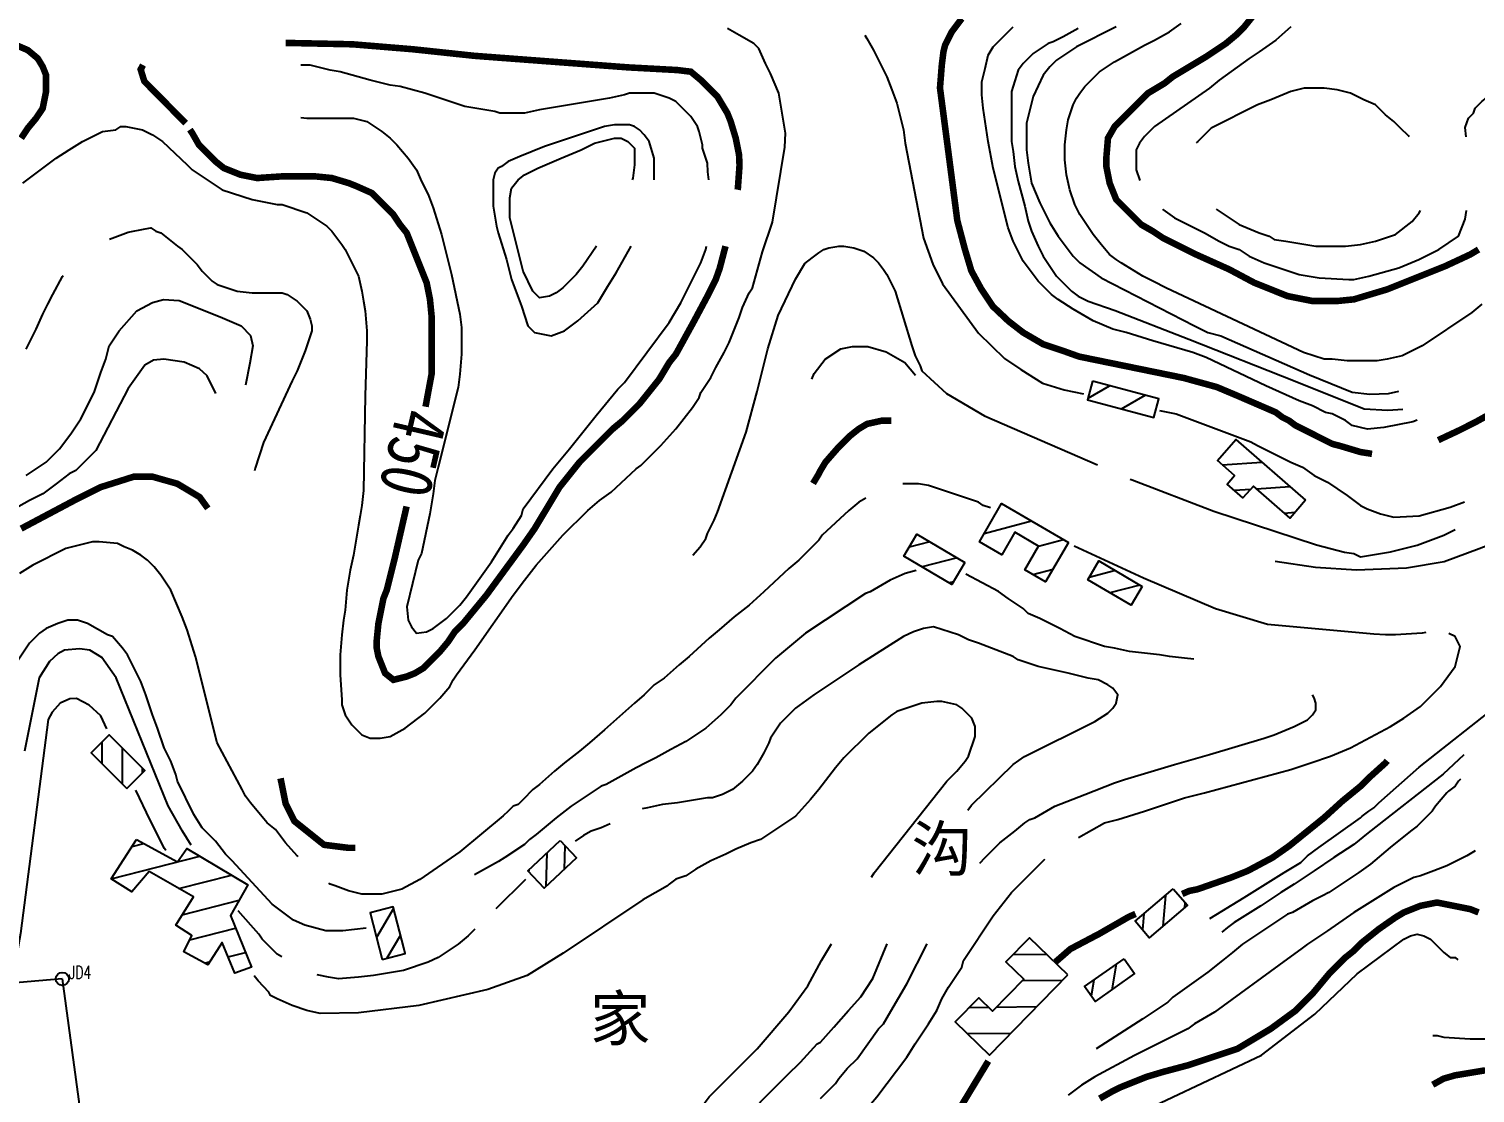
# Model space of a CAD drawing. Extents: x 35515948 to 35520624, y 3302916 to 3308279.
# Drawn here: x 35518565 to 35519118, y 3305207 to 3305613 of the extents above; entities that cross this region are included whole.
import ezdxf
from ezdxf.enums import TextEntityAlignment as Align

# ---------------------------------------------------------------- set-up
doc = ezdxf.new("R2010")
doc.units = 0
doc.header["$LTSCALE"] = 10000
doc.header["$MEASUREMENT"] = 0
doc.layers.get('0').update_dxf_attribs({"linetype": 'CONTINUOUS'})
for name, color, linetype in [('2113', 7, 'CONTINUOUS'), ('8112', 34, 'CONTINUOUS'), ('HY_DX_DGXZ', 3, 'CONTINUOUS')]:
    doc.layers.add(name, color=color, linetype=linetype)
doc.styles.add('HyStandard', font='txt.shx', dxfattribs={"width": 0.7, "bigfont": 'hztxt.shx'})
doc.styles.add('仿宋体', font='')
doc.styles.add('正等线体', font='simhei.ttf', dxfattribs={"width": 0.8})
doc.styles.get('仿宋体').set_extended_font_data('文鼎CS仿宋体')

msp = doc.modelspace()

# ---------------------------------------------------------------- linework, layer by layer
at = {"linetype": 'Continuous', "lineweight": -3, "transparency": 33554687}
for q in [(35518364.88, 3305232.14), (35518606.01, 3305038.65)]:
    msp.add_line((35518577.68, 3305250.35), q, dxfattribs=at)
at = {"linetype": 'Continuous', "ltscale": 0.005, "transparency": 33554687}
msp.add_circle((35518577.68, 3305250.35), 2.5, dxfattribs=at)
at = {"layer": '2113', "linetype": 'Continuous', "ltscale": 0.005}
for p, q in [((35518969.65, 3305472.34), (35518977.75, 3305477.04)), ((35518982.39, 3305468.17), (35518991.42, 3305473.42)), ((35519020.88, 3305446.85), (35519036.05, 3305447.87)), ((35519025.42, 3305437.13), (35519031.78, 3305437.56)), ((35519033.96, 3305437.71), (35519046.7, 3305438.57)), ((35519044.61, 3305428.4), (35519048.7, 3305428.68)), ((35518929.98, 3305420.64), (35518947.96, 3305425.43)), ((35518950.66, 3305415.8), (35518960.2, 3305418.34)), ((35518909.22, 3305417.43), (35518901.29, 3305415.4)), ((35518919.6, 3305411.29), (35518906.2, 3305407.85)), ((35518948.54, 3305404.89), (35518956.23, 3305406.93)), ((35518918.21, 3305402.13), (35518916.58, 3305401.71)), ((35518980.06, 3305406.39), (35518970, 3305403.8)), ((35518989.44, 3305400.86), (35518977.96, 3305397.9)), ((35518592.96, 3305332.59), (35518592.96, 3305340.99)), ((35518600.66, 3305324.89), (35518600.66, 3305338.6)), ((35518608.37, 3305329.16), (35518608.37, 3305330.89)), ((35518604.36, 3305300.99), (35518608.81, 3305302.12)), ((35518596.32, 3305288.62), (35518630.17, 3305297.23)), ((35518762.87, 3305298.51), (35518762.47, 3305285.62)), ((35518769.75, 3305301.28), (35518769.46, 3305292.19)), ((35518755.89, 3305291.94), (35518755.87, 3305291.3)), ((35518622.19, 3305284.88), (35518642.33, 3305290.01)), ((35518623.51, 3305274.9), (35518645.28, 3305280.44)), ((35518999.15, 3305282.26), (35518998.22, 3305270.54)), ((35519006.64, 3305279.62), (35519006.48, 3305277.58)), ((35518704.28, 3305277.21), (35518697.79, 3305266.22)), ((35518990.89, 3305275.21), (35518990.41, 3305269.09)), ((35518626.35, 3305265.3), (35518643.9, 3305269.77)), ((35518706.88, 3305267.12), (35518701.62, 3305258.22)), ((35518641.07, 3305258.73), (35518647.68, 3305260.41)), ((35518941.01, 3305259.67), (35518953.72, 3305259.83)), ((35518631.97, 3305256.42), (35518634.13, 3305256.97)), ((35518980.39, 3305255.96), (35518978.73, 3305246.24)), ((35518987.3, 3305252.54), (35518987.25, 3305252.28)), ((35518944.5, 3305249.71), (35518959.9, 3305249.9)), ((35518971.87, 3305249.92), (35518970.83, 3305243.84)), ((35518924.3, 3305239.46), (35518931.57, 3305239.55)), ((35518934.62, 3305239.59), (35518950.03, 3305239.78)), ((35518923.43, 3305229.45), (35518940.15, 3305229.66))]:
    msp.add_line(p, q, dxfattribs=at)
for points in [[(35518971.35, 3305478.74), (35518969.46, 3305471.6), (35518994.73, 3305464.9), (35518996.62, 3305472.04)], [(35519052.73, 3305433.29), (35519046.8, 3305426.5), (35519032.8, 3305438.72), (35519028.81, 3305434.16), (35519022.73, 3305439.47), (35519025.59, 3305442.74), (35519019.03, 3305448.46), (35519026.1, 3305456.55)], [(35518962.18, 3305417.19), (35518953.41, 3305402.06), (35518945.47, 3305406.67), (35518950.74, 3305415.76), (35518941.63, 3305421.03), (35518936.65, 3305412.44), (35518928.1, 3305417.4), (35518936.58, 3305432.03)], [(35518922.58, 3305409.52), (35518917.6, 3305401.11), (35518899.26, 3305411.96), (35518904.24, 3305420.38)], [(35518990.3, 3305400.35), (35518986.04, 3305393.13), (35518969.47, 3305402.91), (35518973.73, 3305410.13)], [(35518602.38, 3305323.17), (35518609.23, 3305330.03), (35518595.62, 3305343.65), (35518588.76, 3305336.79)], [(35518606.08, 3305303.61), (35518621.66, 3305295.09), (35518625.26, 3305300.15), (35518648.57, 3305286.29), (35518641.97, 3305274.55), (35518649.93, 3305254.85), (35518643.61, 3305252.6), (35518638.79, 3305264.25), (35518633.31, 3305255.69), (35518624.14, 3305260.65), (35518627.13, 3305266.97), (35518621.05, 3305270.94), (35518627.74, 3305281.71), (35518610.9, 3305291.35), (35518604.2, 3305283.67), (35518596.29, 3305288.63)], [(35518767.91, 3305303.24), (35518774.15, 3305296.59), (35518761.8, 3305284.98), (35518755.55, 3305291.63)], [(35519002.19, 3305284.84), (35519007.58, 3305278.52), (35518992.98, 3305266.07), (35518987.59, 3305272.4)], [(35518699.95, 3305257.79), (35518708.7, 3305260.04), (35518708.13, 3305262.24), (35518704.11, 3305277.87), (35518695.37, 3305275.63)], [(35518961.85, 3305251.9), (35518947.28, 3305266.11), (35518938.26, 3305256.86), (35518945.03, 3305250.26), (35518933.11, 3305238.04), (35518927.89, 3305243.14), (35518918.87, 3305233.9), (35518931.9, 3305221.2)], [(35518983.38, 3305258.08), (35518987.41, 3305252.38), (35518972.34, 3305241.71), (35518968.31, 3305247.4)]]:
    msp.add_lwpolyline(points, close=True, dxfattribs=at)
at = {"layer": 'HY_DX_DGXZ', "linetype": 'Continuous', "ltscale": 0.005, "flags": 128}
for points, elevation in [([(35519114.04, 3305572.15), (35519113.72, 3305575.79), (35519115.02, 3305579.28), (35519116.93, 3305581.19), (35519117.56, 3305583.09), (35519120.1, 3305585.63), (35519123.28, 3305588.17), (35519133.44, 3305598.33), (35519135.34, 3305600.87), (35519139.15, 3305608.49), (35519143.6, 3305626.27)], 480), ([(35518562.57, 3305554.52), (35518570.19, 3305560.23), (35518575.27, 3305564.04), (35518580.35, 3305567.21), (35518585.43, 3305570.39), (35518593.05, 3305574.2), (35518598.13, 3305574.83), (35518600.04, 3305576.1), (35518601.94, 3305576.1), (35518605.12, 3305575.47), (35518608.29, 3305574.83), (35518612.1, 3305572.93), (35518615.91, 3305570.39), (35518625.44, 3305561.5), (35518627.34, 3305559.6), (35518638.77, 3305551.98), (35518650.2, 3305548.17), (35518659.73, 3305546.26), (35518661.63, 3305546.26), (35518671.16, 3305543.08), (35518678.78, 3305538), (35518680.68, 3305536.1), (35518684.49, 3305531.02), (35518685.76, 3305529.12), (35518687.03, 3305526.58), (35518688.94, 3305522.77), (35518690.84, 3305518.96), (35518692.11, 3305513.24), (35518692.75, 3305509.43), (35518693.38, 3305505.62), (35518694.02, 3305498), (35518694.02, 3305494.19), (35518693.38, 3305473.23), (35518692.75, 3305437.04), (35518692.11, 3305431.33), (35518691.48, 3305427.52), (35518690.84, 3305423.71), (35518690.21, 3305419.9), (35518689.57, 3305416.08), (35518688.94, 3305412.27), (35518687.67, 3305406.56), (35518687.03, 3305402.75), (35518686.4, 3305398.94), (35518685.76, 3305391.32), (35518685.13, 3305387.51), (35518684.49, 3305381.79), (35518683.86, 3305374.17), (35518683.86, 3305370.37), (35518683.86, 3305366.56), (35518684.49, 3305357.03), (35518684.49, 3305355.12), (35518685.76, 3305351.31), (35518688.3, 3305347.5), (35518692.11, 3305343.69), (35518695.29, 3305342.42), (35518699.1, 3305342.42), (35518702.91, 3305343.06), (35518708.62, 3305346.23), (35518716.24, 3305351.95), (35518718.15, 3305353.85), (35518721.96, 3305357.67), (35518725.77, 3305362.11), (35518727.04, 3305364.65), (35518728.31, 3305366.56), (35518735.29, 3305376.08), (35518749.9, 3305397.04), (35518754.34, 3305402.75), (35518758.79, 3305408.46), (35518763.87, 3305414.18), (35518768.95, 3305419.9), (35518778.47, 3305429.42), (35518782.92, 3305433.23), (35518787.36, 3305436.4), (35518796.89, 3305445.29), (35518798.79, 3305446.56), (35518806.41, 3305454.19), (35518812.13, 3305460.54), (35518818.48, 3305468.79), (35518821.02, 3305472.6), (35518821.65, 3305474.5), (35518822.92, 3305476.41), (35518825.46, 3305480.22), (35518827.37, 3305484.03), (35518830.54, 3305489.75), (35518832.45, 3305493.56), (35518836.26, 3305503.08), (35518837.53, 3305506.89), (35518840.07, 3305512.6), (35518841.34, 3305514.51), (35518845.26, 3305528.2), (35518849.05, 3305539.54), (35518853.78, 3305568.2), (35518854.04, 3305573.56), (35518853.4, 3305577.38), (35518852.77, 3305581.19), (35518852.13, 3305585), (35518851.5, 3305588.81), (35518848.32, 3305596.42), (35518846.42, 3305600.23), (35518843.88, 3305605.95), (35518841.97, 3305607.85), (35518836.26, 3305611.03), (35518831.81, 3305613.57)], 445), ([(35519095.33, 3305463.95), (35519093.66, 3305463.21), (35519082.59, 3305461.12), (35519076.4, 3305460.51), (35519070.57, 3305461.81), (35519068.03, 3305463.71), (35519062.95, 3305466.25), (35519060.41, 3305466.88), (35519055.33, 3305469.42), (35519050.25, 3305471.33), (35519037.55, 3305477.04), (35519014.69, 3305487.84), (35519009.61, 3305489.75), (35518994.37, 3305494.19), (35518984.21, 3305497.37), (35518979.13, 3305498.63), (35518971.51, 3305501.81), (35518963.89, 3305506.25), (35518958.18, 3305510.06), (35518955.64, 3305511.97), (35518950.56, 3305517.05), (35518944.84, 3305524.67), (35518941.03, 3305532.29), (35518939.13, 3305537.37), (35518933.41, 3305560.23), (35518931.51, 3305570.39), (35518930.24, 3305578.01), (35518929.6, 3305583.09), (35518928.97, 3305588.17), (35518928.97, 3305593.25), (35518930.24, 3305598.33), (35518931.51, 3305603.41), (35518933.41, 3305606.58), (35518941.03, 3305614.21)], 455), ([(35518965.8, 3305613.57), (35518960.08, 3305610.4), (35518956.27, 3305608.49), (35518954.37, 3305607.85), (35518948.65, 3305604.04), (35518944.84, 3305600.23), (35518942.94, 3305597.69), (35518940.4, 3305589.44), (35518940.4, 3305570.39), (35518941.03, 3305566.58), (35518941.67, 3305560.87), (35518942.94, 3305555.15), (35518945.48, 3305545.62), (35518946.75, 3305539.91), (35518948.02, 3305536.1), (35518950.56, 3305530.38), (35518952.46, 3305526.58), (35518957.54, 3305518.96), (35518963.26, 3305513.24), (35518965.8, 3305511.33), (35518969.61, 3305509.43), (35518980.03, 3305505.84), (35519008.09, 3305494.82), (35519048.75, 3305478.75), (35519075.18, 3305468.27), (35519084.16, 3305467.66), (35519089.93, 3305468.04)], 460), ([(35518980.4, 3305614.21), (35518965.16, 3305606.58), (35518957.54, 3305601.5), (35518955, 3305598.96), (35518952.46, 3305595.79), (35518948.65, 3305587.54), (35518946.11, 3305577.38), (35518946.11, 3305567.21), (35518946.75, 3305562.13), (35518948.02, 3305554.52), (35518951.19, 3305546.9), (35518955, 3305539.27), (35518958.18, 3305534.19), (35518963.89, 3305526.58), (35518966.43, 3305524.04), (35518974.69, 3305518.32), (35519010.25, 3305499.9), (35519015.33, 3305497.37), (35519020.41, 3305496.1), (35519054.25, 3305481.27), (35519070.55, 3305474.55), (35519077.27, 3305473.85), (35519084.42, 3305474.12), (35519088.38, 3305474.97)], 465), ([(35519120.1, 3305508.16), (35519116.29, 3305504.98), (35519097.24, 3305492.29), (35519093.43, 3305490.38), (35519089.62, 3305488.48), (35519083.91, 3305487.21), (35519080.1, 3305486.57), (35519068.67, 3305486.57), (35519062.95, 3305487.21), (35519059.78, 3305487.26), (35519051.9, 3305489.78), (35518999.57, 3305514.35), (35518994.37, 3305517.05), (35518990.56, 3305518.96), (35518982.31, 3305524.04), (35518980.4, 3305525.31), (35518977.86, 3305527.21), (35518974.69, 3305531.02), (35518971.51, 3305534.83), (35518966.43, 3305542.45), (35518964.53, 3305546.26), (35518962.62, 3305551.98), (35518961.35, 3305557.69), (35518960.72, 3305563.4), (35518960.72, 3305565.31), (35518960.72, 3305569.12), (35518961.35, 3305574.83), (35518961.99, 3305578.65), (35518963.89, 3305584.36), (35518965.16, 3305586.9), (35518966.43, 3305588.81), (35518968.34, 3305591.35), (35518974.05, 3305597.06), (35518979.77, 3305600.87), (35518985.48, 3305604.04), (35518991.2, 3305607.22), (35518995.01, 3305609.12), (35519000.72, 3305612.3), (35519005.17, 3305615.48)], 470), ([(35519047.08, 3305614.21), (35519041.36, 3305609.12), (35519035.01, 3305604.68), (35519031.2, 3305602.14), (35519019.77, 3305593.88), (35519015.96, 3305590.71), (35518995.01, 3305576.1), (35518991.2, 3305572.29), (35518989.29, 3305569.75), (35518988.02, 3305567.21), (35518988.02, 3305559.6), (35518989.41, 3305555.44)], 480), ([(35518824.74, 3305555.76), (35518824.39, 3305558.79), (35518824.19, 3305562.13), (35518822.29, 3305567.85), (35518822.29, 3305569.12), (35518821.02, 3305574.2), (35518820.38, 3305576.1), (35518817.84, 3305579.92), (35518812.13, 3305585.63), (35518809.59, 3305586.9), (35518803.87, 3305588.81), (35518794.35, 3305588.81), (35518792.44, 3305588.17), (35518786.73, 3305586.9), (35518779.11, 3305585.63), (35518775.3, 3305585), (35518771.49, 3305584.36), (35518767.68, 3305583.73), (35518760.06, 3305582.46), (35518754.34, 3305581.19), (35518744.82, 3305581.19), (35518742.91, 3305581.82), (35518739.1, 3305582.46), (35518731.48, 3305583.73), (35518727.67, 3305585), (35518716.24, 3305588.81), (35518706.72, 3305591.35), (35518702.91, 3305591.98), (35518695.29, 3305593.88), (35518683.86, 3305597.06), (35518680.05, 3305597.69), (35518672.43, 3305599.6), (35518668.82, 3305599.6)], 455), ([(35519092.29, 3305572.15), (35519092.01, 3305572.56), (35519088.99, 3305575.47), (35519086.45, 3305578.01), (35519083.27, 3305580.55), (35519079.46, 3305584.36), (35519075.02, 3305586.27), (35519069.94, 3305588.81), (35519064.86, 3305590.08), (35519059.78, 3305590.71), (35519057.24, 3305590.71), (35519052.16, 3305590.71), (35519047.08, 3305589.44), (35519039.46, 3305586.27), (35519034.38, 3305584.36), (35519016.6, 3305575.47), (35519011.52, 3305570.39), (35519010.97, 3305569.87)], 485), ([(35518668.82, 3305579.57), (35518671.16, 3305579.28), (35518681.32, 3305579.28), (35518686.4, 3305579.28), (35518688.94, 3305579.28), (35518694.02, 3305578.01), (35518699.73, 3305574.2), (35518702.91, 3305571.66), (35518705.45, 3305569.12), (35518709.89, 3305564.04), (35518713.07, 3305559.6), (35518714.97, 3305555.15), (35518717.51, 3305550.07), (35518719.42, 3305544.99), (35518722.59, 3305534.83), (35518723.86, 3305529.75), (35518725.13, 3305524.67), (35518726.4, 3305519.59), (35518729.58, 3305504.35), (35518730.21, 3305499.27), (35518730.21, 3305489.11), (35518729.58, 3305481.49), (35518728.94, 3305476.41), (35518721.32, 3305445.93), (35518720.05, 3305440.85), (35518719.42, 3305435.77), (35518718.15, 3305428.15), (35518714.97, 3305412.91), (35518713.7, 3305410.37), (35518709.26, 3305392.59), (35518709.89, 3305387.51), (35518711.16, 3305384.97), (35518713.07, 3305382.43), (35518716.88, 3305383.06), (35518719.42, 3305384.33), (35518724.5, 3305388.15), (35518729.58, 3305393.23), (35518732.12, 3305396.4), (35518741.64, 3305409.73), (35518744.82, 3305414.81), (35518747.99, 3305419.9), (35518749.9, 3305422.44), (35518753.07, 3305427.52), (35518753.71, 3305430.06), (35518765.14, 3305445.29), (35518771.49, 3305452.92), (35518781.65, 3305465.62), (35518789.9, 3305475.77), (35518792.44, 3305478.31), (35518809.59, 3305501.17), (35518814.03, 3305508.79), (35518821.65, 3305524.04), (35518823.56, 3305529.12), (35518823.88, 3305530.38)], 455), ([(35518803.87, 3305555.76), (35518803.87, 3305564.04), (35518801.97, 3305570.39), (35518800.06, 3305572.93), (35518798.16, 3305574.83), (35518796.25, 3305576.1), (35518794.35, 3305576.74), (35518788.63, 3305576.74), (35518784.82, 3305576.1), (35518761.96, 3305568.48), (35518752.44, 3305564.67), (35518747.99, 3305562.77), (35518745.45, 3305560.87), (35518744.18, 3305560.23), (35518742.91, 3305558.33), (35518742.28, 3305555.79), (35518742.28, 3305545.62), (35518743.55, 3305538), (35518744.18, 3305535.46), (35518747.36, 3305525.31), (35518748.63, 3305520.23), (35518749.26, 3305517.69), (35518751.17, 3305512.6), (35518753.07, 3305507.52), (35518755.61, 3305499.9), (35518758.15, 3305497.37), (35518764.5, 3305496.1), (35518769.58, 3305498), (35518774.66, 3305501.81), (35518782.28, 3305508.79), (35518786.09, 3305515.15), (35518789.27, 3305520.23), (35518794.98, 3305530.38)], 460), ([(35518781.84, 3305530.38), (35518776.57, 3305522.77), (35518774.03, 3305519.59), (35518768.95, 3305514.51), (35518766.41, 3305512.6), (35518763.87, 3305511.33), (35518760.06, 3305510.7), (35518757.52, 3305513.24), (35518753.71, 3305520.86), (35518752.44, 3305525.94), (35518748.63, 3305541.18), (35518748.63, 3305548.8), (35518749.26, 3305552.61), (35518751.8, 3305555.79), (35518754.34, 3305557.69), (35518759.42, 3305560.23), (35518763.87, 3305562.13), (35518768.31, 3305564.04), (35518775.93, 3305567.21), (35518781.01, 3305569.75), (35518788.63, 3305571.66), (35518791.17, 3305571.66), (35518793.71, 3305570.39), (35518796.25, 3305567.85), (35518796.25, 3305561.5), (35518795.62, 3305556.42), (35518795.45, 3305555.76)], 465), ([(35518998.04, 3305544.5), (35518998.18, 3305544.35), (35519002.63, 3305541.18), (35519006.44, 3305539.27), (35519010.25, 3305537.37), (35519014.06, 3305535.46), (35519019.77, 3305532.29), (35519023.58, 3305530.38), (35519027.39, 3305529.12), (35519031.2, 3305526.58), (35519036.92, 3305524.04), (35519050.25, 3305519.59), (35519054.06, 3305518.96), (35519057.87, 3305518.32), (35519069.3, 3305517.69), (35519071.21, 3305517.69), (35519076.92, 3305518.96), (35519088.35, 3305522.13), (35519095.97, 3305525.31), (35519099.78, 3305527.21), (35519103.59, 3305529.12), (35519111.21, 3305534.19), (35519113.72, 3305540.73), (35519114.19, 3305544.01)], 480), ([(35519018.61, 3305544.5), (35519027.39, 3305538.64), (35519035.01, 3305535.46), (35519038.82, 3305534.19), (35519040.73, 3305532.92), (35519045.17, 3305532.29), (35519048.98, 3305531.65), (35519052.79, 3305531.02), (35519056.6, 3305530.38), (35519068.03, 3305530.38), (35519073.75, 3305531.02), (35519079.46, 3305532.29), (35519087.08, 3305534.83), (35519093.4, 3305539.86), (35519096.19, 3305543.09), (35519096.68, 3305544.01)], 485), ([(35518595.7, 3305533.06), (35518602.9, 3305535.68), (35518609.35, 3305537.07), (35518611.47, 3305537.37), (35518613.37, 3305536.1), (35518615.28, 3305535.46), (35518621.63, 3305530.38), (35518623.53, 3305529.12), (35518625.44, 3305527.21), (35518629.25, 3305523.4), (35518631.15, 3305520.86), (35518634.96, 3305517.05), (35518636.87, 3305515.78), (35518644.49, 3305513.24), (35518650.2, 3305512.6), (35518661.63, 3305512.6), (35518663.54, 3305511.97), (35518667.35, 3305509.43), (35518671.16, 3305505.62), (35518672.43, 3305502.44), (35518673.06, 3305499.9), (35518673.06, 3305498), (35518670.52, 3305490.38), (35518667.35, 3305482.76), (35518665.44, 3305478.95), (35518654.61, 3305455.37), (35518651.38, 3305445.51), (35518651.16, 3305444.56)], 440), ([(35518818.62, 3305412.24), (35518821.42, 3305415.52), (35518823.56, 3305418.62), (35518824.19, 3305420.53), (35518826.1, 3305424.34), (35518826.73, 3305425.61), (35518828, 3305428.79), (35518838.95, 3305459.29), (35518843.14, 3305474.81), (35518847.23, 3305491.12), (35518851.25, 3305503.95), (35518857.87, 3305517.81), (35518861.34, 3305523.79), (35518864.2, 3305525.94), (35518866.74, 3305527.85), (35518868.64, 3305529.12), (35518870.55, 3305529.75), (35518874.36, 3305530.38), (35518876.26, 3305530.38), (35518880.07, 3305529.75), (35518883.88, 3305528.48), (35518887.69, 3305525.94), (35518889.6, 3305524.04), (35518891.5, 3305521.5), (35518892.77, 3305519.59), (35518894.04, 3305517.05), (35518895.95, 3305513.24), (35518902.3, 3305492.29), (35518903.57, 3305488.48), (35518905.47, 3305484.67), (35518906.11, 3305482.76), (35518915.51, 3305474.12), (35518930.08, 3305465.57), (35518973.21, 3305446.81)], 440), ([(35518563.84, 3305491.02), (35518565.75, 3305494.83), (35518567.65, 3305498.63), (35518570.19, 3305504.35), (35518572.1, 3305508.16), (35518574, 3305511.97), (35518577.79, 3305518.85), (35518578, 3305519.15)], 440), ([(35518563.84, 3305442.75), (35518571.46, 3305447.83), (35518576.54, 3305452.92), (35518580.99, 3305458.63), (35518584.8, 3305464.35), (35518589.88, 3305474.5), (35518592.42, 3305482.12), (35518594.32, 3305487.21), (35518595.59, 3305492.29), (35518599.4, 3305498), (35518606.13, 3305505.68), (35518612.14, 3305508.91), (35518616.33, 3305510.04), (35518622.35, 3305509.6), (35518637.95, 3305503.41), (35518646.06, 3305499.93), (35518649.55, 3305496.26), (35518650.42, 3305492.34), (35518649.29, 3305485.62), (35518647.67, 3305477.27)], 435), ([(35518864.06, 3305479.57), (35518865.02, 3305481.7), (35518869.21, 3305487.19), (35518875.14, 3305491.12), (35518879.59, 3305492.08), (35518885.52, 3305492.08), (35518892.49, 3305489.98), (35518899.64, 3305485.89), (35518903.66, 3305481.07)], 435), ([(35518636.38, 3305474.08), (35518632.98, 3305480.86), (35518630.11, 3305483.53), (35518624.18, 3305486.06), (35518616.5, 3305487.19), (35518612.58, 3305486.76), (35518609.18, 3305484.93), (35518602.9, 3305475.95), (35518590.51, 3305452.28), (35518582.89, 3305444.66), (35518580.35, 3305443.39), (35518575.27, 3305439.58), (35518570.19, 3305435.77), (35518565.11, 3305433.23), (35518554.95, 3305427.52)], 430), ([(35518985.74, 3305441.36), (35518986.41, 3305441.07), (35519017.71, 3305429.12), (35519056.95, 3305416.21), (35519067.59, 3305413.42), (35519071.21, 3305412.91), (35519073.75, 3305411.64), (35519077.56, 3305412.27), (35519085.18, 3305413.54), (35519095.34, 3305416.08), (35519100.42, 3305417.99), (35519105.5, 3305419.9), (35519109.93, 3305422.11)], 440), ([(35519041.15, 3305410.06), (35519056.52, 3305407.67), (35519072.21, 3305406.71), (35519091.31, 3305407.41), (35519105.7, 3305409.94), (35519119.04, 3305414.82), (35519142.15, 3305423.8), (35519188.27, 3305436.27), (35519217.05, 3305441.76), (35519226.12, 3305441.59), (35519233.27, 3305439.5), (35519240.86, 3305434.88), (35519242.95, 3305430.25), (35519243.38, 3305425.19), (35519242.51, 3305419.88), (35519241.4, 3305418.42)], 435), ([(35519016.15, 3305273.5), (35519029.3, 3305281.46), (35519034.38, 3305284.64), (35519039.46, 3305287.81), (35519044.54, 3305290.99), (35519047.71, 3305292.89), (35519050.89, 3305294.8), (35519053.43, 3305297.34), (35519057.82, 3305300.59), (35519073.75, 3305311.94), (35519074.38, 3305312.58), (35519076.92, 3305314.48), (35519078.83, 3305315.75), (35519080.73, 3305317.66), (35519096.19, 3305331.28), (35519126.89, 3305355.52), (35519131.45, 3305359.67)], 430), ([(35519113.25, 3305335.95), (35519105.27, 3305328.54), (35519076.59, 3305306.18), (35519071.21, 3305301.78), (35519063.59, 3305296.7), (35519055.97, 3305291.62), (35519048.35, 3305286.54), (35519043.27, 3305283.37), (35519035.65, 3305278.29), (35519030.57, 3305275.11), (35519025.49, 3305271.94), (35519022.95, 3305270.03), (35519020.7, 3305268.24)], 435), ([(35519111.87, 3305326.63), (35519111.21, 3305325.91), (35519109.94, 3305324.01), (35519107.4, 3305322.1), (35519106.77, 3305321.47), (35519102.32, 3305316.39), (35519101.05, 3305314.48), (35519095.34, 3305308.77), (35519092.8, 3305306.86), (35519085.12, 3305300.59), (35519077.53, 3305294.22), (35519073.11, 3305290.99), (35519061.68, 3305283.37), (35519059.14, 3305282.1), (35519055.33, 3305280.19), (35519047.71, 3305275.75), (35519045.81, 3305275.11), (35519028.66, 3305263.68), (35519024.85, 3305260.51), (35519021.04, 3305257.33), (35519015.33, 3305252.89), (35519001.99, 3305243.36), (35519000.09, 3305241.46), (35518990.56, 3305235.11), (35518972.66, 3305223.68)], 440), ([(35518990.51, 3305199.78), (35519035.94, 3305221.23), (35519056.25, 3305236.93), (35519072.48, 3305252.25), (35519090.26, 3305265.59), (35519092.8, 3305266.86), (35519095.34, 3305267.49), (35519097.88, 3305266.86), (35519100.42, 3305265.59), (35519105.5, 3305260.51), (35519108.04, 3305258.6), (35519109.94, 3305258.6), (35519110.93, 3305257.62)], 455), ([(35519101.3, 3305228.76), (35519102.96, 3305228.76), (35519105.5, 3305228.12), (35519115.66, 3305227.49), (35519125.82, 3305227.49)], 470)]:
    msp.add_lwpolyline(points, dxfattribs=dict(at, elevation=elevation))
at = {"layer": 'HY_DX_DGXZ', "linetype": 'Continuous', "ltscale": 0.005, "const_width": 2.5}
for points, elevation in [([(35519078.12, 3305451.02), (35519073.78, 3305451.7), (35519066.2, 3305453.97), (35519062.95, 3305454.82), (35519048.98, 3305461.81), (35519046.44, 3305463.71), (35519043.9, 3305464.98), (35519041.36, 3305466.88), (35519027, 3305473.09), (35519018.8, 3305476.55), (35519006.19, 3305480.01), (35518966.16, 3305488.2), (35518960.08, 3305490.38), (35518952.46, 3305492.92), (35518944.84, 3305497.37), (35518939.2, 3305501.75), (35518933.21, 3305507.42), (35518928.8, 3305514.03), (35518925.02, 3305520.96), (35518922.49, 3305529.46), (35518919.66, 3305540.17), (35518913.04, 3305590.88), (35518913.73, 3305599.6), (35518914.36, 3305604.68), (35518915, 3305607.22), (35518917.54, 3305612.3), (35518921.35, 3305617.38)], 450), ([(35519034.38, 3305620.56), (35519029.3, 3305614.21), (35519026.12, 3305611.03), (35519022.31, 3305607.85), (35519014.69, 3305602.77), (35519001.99, 3305595.15), (35518998.82, 3305592.62), (35518992.47, 3305588.81), (35518979.77, 3305576.1), (35518977.23, 3305571.66), (35518976.59, 3305564.04), (35518976.59, 3305560.87), (35518977.86, 3305554.52), (35518980.4, 3305548.17), (35518989.93, 3305538.64), (35518994.37, 3305536.1), (35518998.18, 3305533.56), (35519010.88, 3305527.21), (35519023.58, 3305521.5), (35519033.11, 3305516.42), (35519045.81, 3305511.33), (35519055.33, 3305509.43), (35519064.86, 3305509.43), (35519071.21, 3305510.06), (35519083.91, 3305513.88), (35519106.13, 3305522.77), (35519115.66, 3305527.21), (35519118.83, 3305529.12)], 475), ([(35518835.71, 3305551.94), (35518835.81, 3305552.46), (35518836.44, 3305561.28), (35518836.26, 3305565.31), (35518834.99, 3305571.66), (35518833.08, 3305578.01), (35518831.81, 3305581.19), (35518828, 3305587.54), (35518821.65, 3305593.88), (35518817.84, 3305597.06), (35518812.76, 3305597.69), (35518793.78, 3305598.72), (35518735.15, 3305603.13), (35518711.51, 3305605.65), (35518688.49, 3305607.54), (35518663.02, 3305608.07)], 450), ([(35518608.53, 3305599.61), (35518607.61, 3305597.94), (35518609.01, 3305593.4), (35518624.8, 3305577.38), (35518624.8, 3305577.38)], 450), ([(35518626.43, 3305574.93), (35518627.34, 3305573.56), (35518629.88, 3305569.12), (35518636.23, 3305562.77), (35518639.41, 3305560.23), (35518645.76, 3305557.69), (35518652.11, 3305556.42), (35518661.63, 3305557.06), (35518674.33, 3305557.06), (35518680.68, 3305556.42), (35518687.03, 3305554.52), (35518690.21, 3305553.25), (35518695.92, 3305550.71), (35518701, 3305545.62), (35518704.18, 3305542.45), (35518706.72, 3305538.64), (35518709.26, 3305535.46), (35518716.88, 3305516.42), (35518718.15, 3305510.06), (35518718.78, 3305503.71), (35518718.78, 3305481.49), (35518716.46, 3305469.03)], 450), ([(35518709.22, 3305430.91), (35518704.81, 3305411.64), (35518701.64, 3305398.94), (35518700.37, 3305395.77), (35518698.46, 3305386.24), (35518697.83, 3305379.89), (35518697.83, 3305376.71), (35518698.46, 3305373.54), (35518701, 3305367.19), (35518704.18, 3305364.65), (35518709.26, 3305365.92), (35518712.43, 3305367.19), (35518715.61, 3305369.1), (35518721.96, 3305375.44), (35518725.13, 3305379.25), (35518727.67, 3305383.06), (35518730.85, 3305386.24), (35518739.74, 3305397.04), (35518746.72, 3305406.56), (35518753.71, 3305416.08), (35518758.15, 3305422.44), (35518767.68, 3305438.31), (35518775.3, 3305447.83), (35518788, 3305460.54), (35518791.81, 3305463.71), (35518798.16, 3305470.06), (35518805.78, 3305479.58), (35518809.59, 3305485.94), (35518812.13, 3305489.11), (35518819.11, 3305501.81), (35518824.19, 3305511.33), (35518827.37, 3305517.69), (35518828.87, 3305521.91), (35518831.08, 3305530.38)], 450), ([(35519133.44, 3305471.96), (35519117.56, 3305463.08), (35519111.21, 3305459.9), (35519103.42, 3305456.26)], 450), ([(35519005.58, 3305282.82), (35519008.34, 3305284), (35519011.52, 3305284.64), (35519024.22, 3305289.08), (35519030.57, 3305291.62), (35519040.09, 3305296.7), (35519046.44, 3305301.15), (35519059.78, 3305311.94), (35519066.76, 3305318.29), (35519073.75, 3305324.01), (35519076.92, 3305327.18), (35519083.27, 3305332.9), (35519083.94, 3305333.7)], 425), ([(35518974.05, 3305204.63), (35518978.5, 3305207.17), (35518982.31, 3305209.07), (35518991.83, 3305212.88), (35518998.18, 3305214.79), (35519007.71, 3305217.33), (35519026.76, 3305223.68), (35519039.46, 3305231.3), (35519048.98, 3305238.28), (35519055.33, 3305244.63), (35519061.68, 3305252.25), (35519068.03, 3305258.6), (35519071.21, 3305261.14), (35519074.38, 3305264.32), (35519080.73, 3305269.4), (35519087.08, 3305273.84), (35519090.26, 3305275.75), (35519096.61, 3305278.29), (35519102.96, 3305279.56), (35519115.66, 3305277.02), (35519118.83, 3305275.75)], 450), ([(35518957.2, 3305256.85), (35518962.86, 3305261.78), (35518973.94, 3305267.62), (35518985.19, 3305274.08), (35518987.77, 3305275.19)], 425), ([(35518870.09, 3305098.34), (35518867.92, 3305129.86), (35518869.28, 3305135.41), (35518870.55, 3305140.49), (35518874.36, 3305148.11), (35518877.53, 3305153.19), (35518881.34, 3305158.27), (35518883.88, 3305160.81), (35518888.33, 3305165.89), (35518893.41, 3305170.97), (35518899.12, 3305176.05), (35518906.74, 3305183.67), (35518912.47, 3305189.67), (35518914.05, 3305191.87), (35518919.72, 3305199.43), (35518931.49, 3305218.93)], 425)]:
    msp.add_lwpolyline(points, dxfattribs=dict(at, elevation=elevation))
at = {"layer": 'HY_DX_DGXZ', "linetype": 'Continuous', "ltscale": 0.005}
for points, elevation in [([(35518884.27, 3305611), (35518885.15, 3305609.76), (35518887.69, 3305605.31), (35518892.77, 3305595.15), (35518894.68, 3305590.08), (35518896.58, 3305585), (35518899.12, 3305574.83), (35518899.76, 3305569.75), (35518906.79, 3305533.41), (35518910.28, 3305523.47), (35518914.04, 3305516.02), (35518927.81, 3305497.13), (35518937.66, 3305487.46), (35518943.94, 3305483.27), (35518952.22, 3305478.04), (35518960.51, 3305475.51), (35518967.93, 3305473.91)], 445), ([(35518996.96, 3305467.63), (35519003.24, 3305466.27), (35519031.84, 3305455.63), (35519034.38, 3305454.19), (35519047.08, 3305447.83), (35519051.52, 3305445.93), (35519055.97, 3305442.75), (35519061.05, 3305440.21), (35519068.67, 3305435.13), (35519073.75, 3305431.33), (35519076.29, 3305430.06), (35519081.37, 3305428.15), (35519086.45, 3305426.88), (35519096.19, 3305427.29), (35519107.96, 3305430.69), (35519113.4, 3305432.67)], 445), ([(35518932.31, 3305430.42), (35518929.6, 3305431.33), (35518927.7, 3305432.6), (35518908.65, 3305438.94), (35518904.84, 3305439.58), (35518898.85, 3305439.58)], 420), ([(35518884.7, 3305434.11), (35518881.98, 3305432.6), (35518878.17, 3305429.42), (35518868.01, 3305419.9), (35518866.74, 3305417.99), (35518859.12, 3305410.37), (35518855.31, 3305407.19), (35518845.78, 3305398.31), (35518840.07, 3305393.23), (35518834.35, 3305388.78), (35518828.64, 3305383.7), (35518824.83, 3305380.52), (35518817.21, 3305373.54), (35518813.4, 3305370.37), (35518807.68, 3305365.29), (35518803.87, 3305362.75), (35518800.06, 3305358.94), (35518796.25, 3305355.76), (35518790.54, 3305350.68), (35518784.82, 3305345.6), (35518779.11, 3305340.52), (35518775.3, 3305337.34), (35518769.58, 3305332.9), (35518765.77, 3305329.72), (35518760.06, 3305324.64), (35518757.52, 3305322.74), (35518753.71, 3305318.93), (35518751.8, 3305317.02), (35518749.9, 3305316.39), (35518747.99, 3305314.48), (35518746.08, 3305312.62), (35518729.6, 3305298.93), (35518714.34, 3305288.38), (35518707.35, 3305284.64), (35518699.73, 3305282.73), (35518692.11, 3305282.73), (35518687.03, 3305284), (35518681.95, 3305285.91), (35518680.05, 3305286.54), (35518679.45, 3305286.94)], 420), ([(35518667.7, 3305297.06), (35518667.35, 3305297.34), (35518662.9, 3305302.42), (35518659.09, 3305307.5), (35518655.92, 3305310.04), (35518649.57, 3305317.66), (35518647.66, 3305320.2), (35518646.39, 3305322.74), (35518636.87, 3305340.52), (35518628.61, 3305373.54), (35518625.44, 3305383.7), (35518623.53, 3305388.78), (35518619.09, 3305398.94), (35518615.28, 3305404.65), (35518612.74, 3305407.83), (35518610.2, 3305410.37), (35518607.66, 3305412.27), (35518604.48, 3305414.18), (35518601.31, 3305415.45), (35518598.77, 3305416.72), (35518591.78, 3305417.35), (35518589.24, 3305417.35), (35518579.08, 3305414.81), (35518566.38, 3305408.46), (35518561.3, 3305405.29)], 420), ([(35519098.7, 3305382.8), (35519097.24, 3305382.43), (35519087.08, 3305381.79), (35519083.27, 3305381.79), (35519078.8, 3305382.09), (35519038.13, 3305385.86), (35519018.27, 3305391.85), (35518990.85, 3305403.5), (35518964.28, 3305415.78)], 420), ([(35518903.97, 3305406.46), (35518899.76, 3305405.29), (35518894.04, 3305402.75), (35518886.42, 3305398.31), (35518884.52, 3305397.67), (35518861.66, 3305382.43), (35518857.85, 3305379.25), (35518854.04, 3305376.08), (35518850.23, 3305372.9), (35518834.99, 3305357.67), (35518833.08, 3305355.12), (35518829.27, 3305351.31), (35518823.56, 3305346.23), (35518815.94, 3305341.15), (35518810.22, 3305337.98), (35518804.51, 3305334.8), (35518800.7, 3305332.9), (35518796.89, 3305330.99), (35518791.17, 3305327.82), (35518785.46, 3305324.64), (35518783.55, 3305324.01), (35518772.12, 3305316.39), (35518766.41, 3305311.94), (35518762.6, 3305308.77), (35518758.79, 3305305.59), (35518756.25, 3305303.69), (35518754.34, 3305301.78), (35518746.72, 3305296.7), (35518744.34, 3305295.27), (35518735.23, 3305290.08)], 415), ([(35519010.06, 3305372.5), (35519006.44, 3305372.9), (35519000.72, 3305373.54), (35518996.91, 3305374.17), (35518991.2, 3305374.81), (35518985.48, 3305375.44), (35518979.77, 3305376.71), (35518975.96, 3305377.35), (35518964.53, 3305381.16), (35518958.81, 3305384.33), (35518955, 3305386.24), (35518951.19, 3305388.15), (35518946.75, 3305390.05), (35518944.84, 3305391.96), (35518939.13, 3305395.77), (35518935.4, 3305398.42), (35518922.93, 3305405.04)], 415), ([(35518693.74, 3305269.73), (35518684.87, 3305268.76), (35518678.33, 3305268.76), (35518670.31, 3305270.85), (35518665.95, 3305272.86), (35518657.84, 3305278.87), (35518642.58, 3305295.43), (35518640.04, 3305297.97), (35518636.23, 3305303.05), (35518631.15, 3305308.13), (35518627.98, 3305313.21), (35518621.63, 3305325.91), (35518620.99, 3305328.45), (35518619.09, 3305333.53), (35518616.55, 3305338.61), (35518614.01, 3305346.23), (35518612.1, 3305351.31), (35518609.56, 3305358.94), (35518607.66, 3305364.02), (35518602.58, 3305374.17), (35518600.67, 3305376.71), (35518596.86, 3305381.16), (35518594.96, 3305381.79), (35518587.34, 3305386.24), (35518583.53, 3305387.51), (35518579.72, 3305387.51), (35518575.91, 3305386.24), (35518571.46, 3305384.33), (35518568.92, 3305382.43), (35518565.11, 3305378.62), (35518560.03, 3305371)], 415), ([(35518923.66, 3305314.85), (35518925.02, 3305316.72), (35518941.03, 3305332.26), (35518945.34, 3305335.38), (35518972.15, 3305348.77), (35518977.23, 3305351.95), (35518979.13, 3305353.85), (35518980.4, 3305355.76), (35518981.04, 3305358.94), (35518979.13, 3305361.48), (35518977.23, 3305362.75), (35518973.42, 3305364.65), (35518969.61, 3305365.29), (35518961.99, 3305367.19), (35518956.27, 3305368.46), (35518950.56, 3305369.73), (35518942.94, 3305372.27), (35518941.03, 3305373.54), (35518927.7, 3305378.62), (35518923.89, 3305379.89), (35518920.08, 3305381.79), (35518910.55, 3305384.97), (35518906.74, 3305384.33), (35518902.93, 3305383.06), (35518899.12, 3305381.16), (35518881.98, 3305370.37), (35518864.83, 3305358.94), (35518857.85, 3305353.85), (35518852.13, 3305348.14), (35518848.32, 3305342.42), (35518847.69, 3305340.52), (35518845.78, 3305336.71), (35518843.24, 3305332.26), (35518841.34, 3305329.72), (35518837.53, 3305325.91), (35518833.72, 3305322.74), (35518829.91, 3305320.83), (35518826.1, 3305319.56), (35518824.19, 3305319.56), (35518816.57, 3305318.29), (35518812.76, 3305317.66), (35518807.05, 3305317.02), (35518801.33, 3305315.75), (35518799.22, 3305315.4)], 410), ([(35518965.92, 3305304.39), (35518975.96, 3305310.04), (35518981.04, 3305311.31), (35518991.2, 3305314.48), (35518998.82, 3305317.02), (35519006.44, 3305319.56), (35519011.52, 3305320.83), (35519014.06, 3305321.47), (35519047.08, 3305330.36), (35519054.7, 3305332.9), (35519062.32, 3305335.44), (35519069.94, 3305338.61), (35519085.18, 3305346.87), (35519090.26, 3305350.04), (35519096.61, 3305354.49), (35519104.23, 3305362.11), (35519109.94, 3305369.73), (35519111.85, 3305377.35), (35519109.94, 3305381.16), (35519107.48, 3305382.39)], 420), ([(35518626.94, 3305301.49), (35518623.66, 3305306.78), (35518618.16, 3305316.54), (35518613.1, 3305328.75), (35518598.28, 3305365.38), (35518592.79, 3305373.22), (35518588.16, 3305376.02), (35518584.24, 3305376.45), (35518578.48, 3305376.02), (35518575.96, 3305374.62), (35518572.73, 3305371.65), (35518568.81, 3305365.38), (35518563.21, 3305337.34)], 410), ([(35518594.72, 3305345.9), (35518592.35, 3305350.9), (35518587.9, 3305355), (35518583.11, 3305357.53), (35518580.58, 3305357.35), (35518576.83, 3305355.7), (35518573.86, 3305352.3), (35518572.21, 3305349.51), (35518561.65, 3305267.7), (35518561.3, 3305265.59), (35518560.03, 3305257.97), (35518557.49, 3305250.35), (35518553.68, 3305242.73), (35518547.33, 3305232.57), (35518541.62, 3305226.85), (35518534, 3305221.77), (35518530.82, 3305219.87), (35518527.65, 3305218.6), (35518521.74, 3305218.6)], 405), ([(35518928.29, 3305294.56), (35518930.24, 3305296.7), (35518935.95, 3305302.42), (35518941.67, 3305306.86), (35518945.48, 3305310.04), (35518947.38, 3305311.31), (35518949.29, 3305311.94), (35518956.91, 3305316.39), (35518968.34, 3305320.83), (35518979.77, 3305325.28), (35518983.58, 3305326.55), (35519002.63, 3305332.26), (35519015.96, 3305336.07), (35519036.92, 3305342.42), (35519040.73, 3305343.69), (35519048.35, 3305346.87), (35519053.43, 3305349.41), (35519055.33, 3305351.31), (35519056.6, 3305353.22), (35519056.6, 3305355.76), (35519056.08, 3305357.79), (35519055.39, 3305358.93)], 415), ([(35518886.81, 3305289.19), (35518887.87, 3305290.91), (35518915.63, 3305325.91), (35518919.44, 3305329.72), (35518922.62, 3305333.53), (35518923.89, 3305335.44), (35518926.43, 3305343.06), (35518926.43, 3305346.87), (35518925.16, 3305350.04), (35518921.35, 3305353.85), (35518919.44, 3305355.12), (35518913.73, 3305356.4), (35518911.82, 3305356.4), (35518906.11, 3305355.76), (35518896.58, 3305352.58), (35518894.68, 3305351.31), (35518885.79, 3305344.33), (35518876.26, 3305334.8), (35518873.09, 3305330.99), (35518866.74, 3305322.74), (35518863.56, 3305318.93), (35518857.85, 3305312.58), (35518844.51, 3305303.69), (35518840.7, 3305302.42), (35518834.99, 3305299.88), (35518831.18, 3305297.97), (35518825.46, 3305295.43), (35518819.75, 3305292.26), (35518815.94, 3305289.72), (35518812.13, 3305288.45), (35518809.59, 3305286.54), (35518808.95, 3305285.91), (35518799.54, 3305280.53), (35518769.02, 3305260.21), (35518755.24, 3305251.67), (35518740.24, 3305246.35), (35518713.91, 3305240.16), (35518690.8, 3305237.37), (35518676.17, 3305237.17), (35518671.16, 3305238.28), (35518665.44, 3305240.19), (35518659.73, 3305242.73), (35518657.19, 3305244), (35518656.55, 3305245.27), (35518652.52, 3305249.58), (35518651.04, 3305251.55)], 405), ([(35518617.24, 3305299.43), (35518616.77, 3305300.15), (35518611.27, 3305310.96), (35518605.8, 3305322.52)], 405), ([(35518787.02, 3305309.67), (35518783.55, 3305308.13), (35518779.74, 3305306.86), (35518776.87, 3305305.21), (35518773.7, 3305303.05)], 410), ([(35518869.43, 3305181.76), (35518875.63, 3305190.02), (35518878.17, 3305192.56), (35518884.52, 3305200.18), (35518888.96, 3305205.26), (35518900.39, 3305220.5), (35518903.57, 3305225.58), (35518908.65, 3305233.2), (35518911.82, 3305238.28), (35518913.73, 3305242.73), (35518916.27, 3305247.17), (35518921.35, 3305254.79), (35518921.98, 3305257.33), (35518933.41, 3305274.48), (35518940.4, 3305283.37), (35518953.1, 3305296.07), (35518953.11, 3305296.08)], 420), ([(35519117.56, 3305299.24), (35519114.39, 3305297.34), (35519106.77, 3305293.53), (35519101.69, 3305291.62), (35519096.61, 3305289.72), (35519094.07, 3305289.08), (35519086.45, 3305285.27), (35519081.37, 3305282.1), (35519076.29, 3305278.92), (35519071.21, 3305275.75), (35519061.05, 3305268.76), (35519053.43, 3305263.68), (35519050.89, 3305261.78), (35519045.81, 3305257.97), (35519017.87, 3305237.65), (35519010.25, 3305233.2), (35519007.71, 3305231.3), (35518992.47, 3305223.68), (35518987.39, 3305221.14), (35518972.15, 3305212.88), (35518967.07, 3305209.71), (35518961.99, 3305205.9)], 445), ([(35518754.67, 3305288.36), (35518743.29, 3305277.19)], 410), ([(35518661.53, 3305258.76), (35518659.73, 3305259.87), (35518657.82, 3305261.78), (35518655.92, 3305263.68), (35518654.01, 3305265.59), (35518652.74, 3305267.49), (35518649.73, 3305270.85), (35518644.91, 3305276.35)], 410), ([(35518735.26, 3305269.32), (35518732.75, 3305266.86), (35518728.94, 3305263.68), (35518721.32, 3305258.6), (35518717.51, 3305256.7), (35518707.99, 3305253.52), (35518704.18, 3305252.89), (35518700.37, 3305252.25), (35518696.56, 3305251.62), (35518690.84, 3305250.98), (35518683.22, 3305250.35), (35518679.41, 3305250.98), (35518675.07, 3305251.95)], 410), ([(35518816.45, 3305191.88), (35518816.57, 3305192.56), (35518819.11, 3305197.64), (35518824.83, 3305205.26), (35518843.24, 3305223.68), (35518855.26, 3305237.71), (35518862.49, 3305247.74), (35518867.81, 3305257.42), (35518871.57, 3305263.81)], 405), ([(35518822.8, 3305170.2), (35518824.22, 3305173.71), (35518828.64, 3305183.04), (35518831.81, 3305188.12), (35518835.62, 3305193.2), (35518840.7, 3305198.28), (35518844.51, 3305203.36), (35518854.67, 3305213.52), (35518859.75, 3305218.6), (35518866.1, 3305225.58), (35518867.37, 3305226.22), (35518872.44, 3305231.96), (35518878.1, 3305238.33), (35518882.81, 3305243.56), (35518887.44, 3305250.53), (35518892.83, 3305263.81)], 410), ([(35518867.37, 3305204.63), (35518871.18, 3305208.44), (35518873.09, 3305210.34), (35518874.36, 3305212.25), (35518877.53, 3305216.06), (35518881.34, 3305219.87), (35518889.6, 3305231.3), (35518891.5, 3305233.2), (35518894.32, 3305238.06), (35518900.34, 3305248.44), (35518908.14, 3305263.81)], 415)]:
    msp.add_lwpolyline(points, dxfattribs=dict(at, elevation=elevation))
at = {"layer": 'HY_DX_DGXZ', "linetype": 'Continuous', "ltscale": 0.005, "const_width": 2.5, "flags": 128}
for points, elevation in [([(35518561.94, 3305571.66), (35518564.48, 3305575.47), (35518567.65, 3305579.28), (35518570.19, 3305583.09), (35518571.46, 3305589.44), (35518571.46, 3305595.79), (35518570.19, 3305598.96), (35518568.29, 3305602.14), (35518564.48, 3305605.31), (35518560.03, 3305607.22)], 450), ([(35518894.51, 3305463.71), (35518890.87, 3305463.71), (35518885.15, 3305462.44), (35518881.98, 3305460.54), (35518878.8, 3305458), (35518873.72, 3305452.92), (35518869.28, 3305447.83), (35518867.37, 3305444.66), (35518866.74, 3305443.39), (35518864.54, 3305439.71)], 425), ([(35518633.28, 3305430.18), (35518630.15, 3305434.49), (35518621.66, 3305439.58), (35518612.14, 3305442.29), (35518604.99, 3305442.29), (35518592.42, 3305438.31), (35518582.26, 3305433.23), (35518561.94, 3305422.44)], 425), ([(35518689.58, 3305300.47), (35518686.75, 3305300.47), (35518677.69, 3305301.6), (35518672.03, 3305306.12), (35518666.37, 3305310.65), (35518662.98, 3305317.43), (35518661.06, 3305327)], 425), ([(35519101.3, 3305209.91), (35519105.5, 3305212.25), (35519109.94, 3305213.52), (35519121.37, 3305215.42)], 475)]:
    msp.add_lwpolyline(points, dxfattribs=dict(at, elevation=elevation))

# ---------------------------------------------------------------- texts
at = {"linetype": 'Continuous', "ltscale": 0.005, "transparency": 33554687, "insert": (35518580.18, 3305250.35), "char_height": 5, "attachment_point": 7, "style": 'HyStandard'}
msp.add_mtext('{\\W0.7;JD4}', dxfattribs=at)
at = {"layer": '2113', "linetype": 'Continuous', "ltscale": 0.005, "style": '仿宋体'}
for s, p in [('沟', (35518902.23, 3305291.64, 3306915.55)), ('家', (35518779.23, 3305226.8, 3306915.55))]:
    msp.add_text(s, height=17, dxfattribs=at).set_placement(p)
at = {"layer": '8112', "linetype": 'Continuous', "ltscale": 0.005, "style": '正等线体', "width": 0.8}
msp.add_text('450', height=20, rotation=256.9951, dxfattribs=at).set_placement((35518715.69, 3305467.08), align=Align.MIDDLE_LEFT)

doc.saveas('drawing.dxf')
